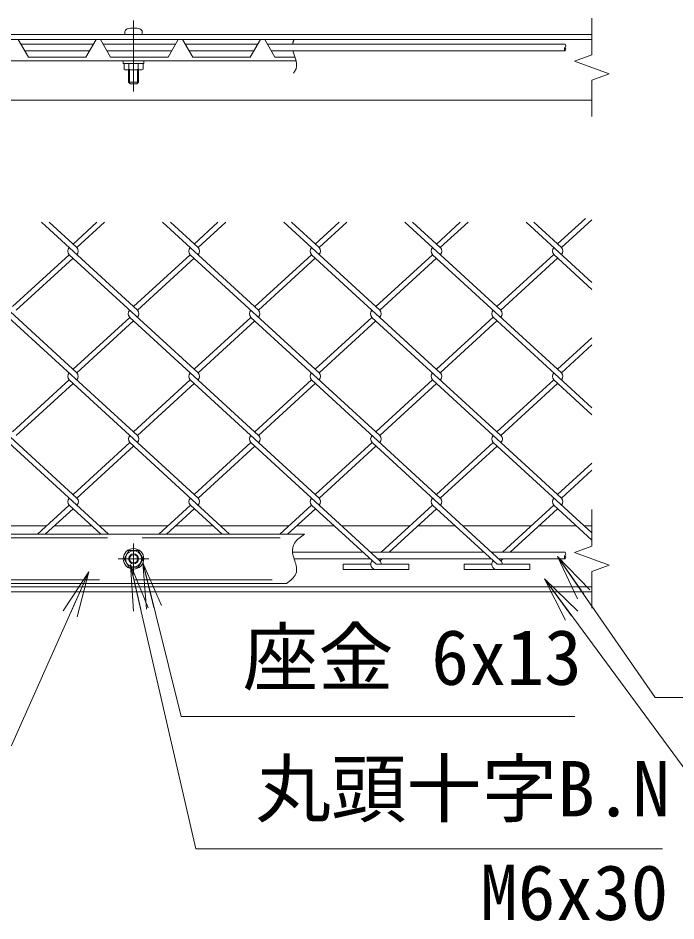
# Model space of a CAD drawing. Units: millimetres, scale not verified. Extents: x -14700 to 14700, y -10395 to 10395.
# Drawn here: x 1995 to 3997, y -795 to 1952 of the extents above; entities that cross this region are included whole.
import ezdxf
from ezdxf.enums import TextEntityAlignment as Align

# ---------------------------------------------------------------- set-up
doc = ezdxf.new("R2010")
doc.units = ezdxf.units.MM
doc.header["$LTSCALE"] = 70
doc.linetypes.add('DASHED', pattern=[7.5, 6, -1.5])
doc.linetypes.add('USER1', pattern=[50.8, 31.75, -6.35, 6.35, -6.35])
for name, color, linetype, lineweight in [('0-0_D-STR-TXT', 7, 'Continuous', 9), ('0-1_D-STR1', 1, 'Continuous', 18), ('0-2_D-BMK', 2, 'USER1', 13), ('0-3_D-STR3', 3, 'Continuous', 13), ('0-8_D-STR-DIM', 7, 'Continuous', 9), ('0-9_0', 7, 'Continuous', 9), ('0-A_D-STR2', 7, 'Continuous', 9)]:
    doc.layers.add(name, color=color, linetype=linetype, lineweight=lineweight)
doc.styles.add('ＭＳ ゴシック', font='')
doc.styles.get('ＭＳ ゴシック').set_extended_font_data('MS Gothic')

# ---------------------------------------------------------------- blocks, each defined once
blk = doc.blocks.new('_Open')
at = {"layer": '0-9_0'}
blk.add_line((-70, 11.67), (0, 0), dxfattribs=at)
blk.add_lwpolyline([(-70, -11.67), (0, 0), (-70, 0)], dxfattribs=at)

msp = doc.modelspace()

# ---------------------------------------------------------------- linework, layer by layer
at = {"layer": '0-0_D-STR-TXT'}
for points in [[(4527.61, -115.22), (3934.12, -115.22), (3637.55, 312.1)], [(3956.51, -575.45), (2536.4, -575.45), (2337.53, 287.06)], [(3688.82, -172.77), (2490.79, -172.77), (2375.16, 292.72)], [(222.11, -261.23), (1975.34, -261.23), (2209.72, 265.55)], [(5197.08, -460.86), (4118.09, -460.86), (3597.67, 244.58)]]:
    msp.add_lwpolyline(points, dxfattribs=at)
at = {"layer": '0-1_D-STR1'}
for p, q in [((3740.99, 1902.12), (1574.32, 1902.12)), ((3740.99, 1887.12), (1574.32, 1887.12)), ((1574.32, 1702.12), (3740.99, 1702.12)), ((2081.53, 406.68), (1874.68, 406.68)), ((2219.63, 406.68), (2105.15, 406.68)), ((2450.16, 406.68), (2243.31, 406.68)), ((2588.27, 406.68), (2473.79, 406.68)), ((2818.74, 406.68), (2611.36, 406.68)), ((2956.91, 406.68), (2842.43, 406.68)), ((3187.38, 406.68), (2980, 406.68)), ((3325.55, 406.68), (3211.07, 406.68)), ((3556.02, 406.68), (3349.23, 406.68)), ((3694.19, 406.68), (3579.7, 406.68)), ((3740.99, 406.68), (3717.87, 406.68)), ((1574.32, 221.68), (3740.99, 221.68)), ((1574.32, 206.68), (3740.99, 206.68))]:
    msp.add_line(p, q, dxfattribs=at)
at = {"layer": '0-2_D-BMK'}
for p, q in [((2346.44, 1944.73), (2346.44, 1729.02)), ((2346.44, 259.8), (2346.44, 353.55)), ((2393.32, 306.68), (2299.57, 306.68))]:
    msp.add_line(p, q, dxfattribs=at)
at = {"layer": '0-3_D-STR3'}
for p, q in [((2320.19, 1909.76), (2320.19, 1902.12)), ((2320.19, 1902.12), (2372.69, 1902.12)), ((2372.69, 1909.76), (2372.69, 1902.12)), ((2026.54, 1833.62), (1995.65, 1887.12)), ((2004.04, 1872.6), (2224.04, 1872.6)), ((2276.54, 1833.62), (2245.65, 1887.12)), ((2254.04, 1872.6), (2474.04, 1872.6)), ((2451.54, 1833.62), (2482.43, 1887.12)), ((2526.54, 1833.62), (2495.65, 1887.12)), ((2504.04, 1872.6), (2724.04, 1872.6)), ((2701.54, 1833.62), (2732.43, 1887.12)), ((2776.54, 1833.62), (2745.65, 1887.12)), ((2754.04, 1872.6), (3659.42, 1872.6)), ((2015.59, 1852.6), (2212.5, 1852.6)), ((2265.59, 1852.6), (2462.5, 1852.6)), ((2515.59, 1852.6), (2712.5, 1852.6)), ((2765.59, 1852.6), (3659.42, 1852.6)), ((1837.7, 1822.12), (2841.04, 1822.12)), ((2276.54, 1833.62), (2451.54, 1833.62)), ((2315.19, 1822.12), (2315.19, 1814.12)), ((2315.19, 1814.12), (2377.69, 1814.12)), ((2317.58, 1814.12), (2317.58, 1796.64)), ((2375.31, 1814.12), (2317.58, 1814.12)), ((2332.01, 1814.12), (2332.01, 1796.64)), ((2360.88, 1814.12), (2360.88, 1796.64)), ((2375.31, 1814.12), (2375.31, 1796.64)), ((2377.69, 1822.12), (2377.69, 1814.12)), ((2526.54, 1833.62), (2701.54, 1833.62)), ((2776.54, 1833.62), (2837.74, 1833.62)), ((2321.94, 1794.12), (2317.58, 1796.64)), ((2370.94, 1794.12), (2321.94, 1794.12)), ((2331.44, 1794.12), (2331.44, 1757.12)), ((2334.44, 1794.12), (2334.44, 1754.12)), ((2358.44, 1794.12), (2358.44, 1754.12)), ((2361.44, 1794.12), (2361.44, 1757.12)), ((2370.94, 1794.12), (2375.31, 1796.64)), ((2331.44, 1757.12), (2336.44, 1752.12)), ((2361.44, 1757.12), (2331.44, 1757.12)), ((2356.44, 1752.12), (2336.44, 1752.12)), ((2361.44, 1757.12), (2356.44, 1752.12)), ((1863.6, 381.68), (2866.94, 381.68)), ((2332.01, 331.68), (2317.58, 306.68)), ((2360.88, 331.68), (2332.01, 331.68)), ((2375.31, 306.68), (2360.88, 331.68)), ((2360.88, 281.68), (2375.31, 306.68)), ((2830.25, 326.68), (3044.21, 326.68)), ((2834.94, 306.68), (3066.04, 306.68)), ((3067.3, 326.68), (3412.85, 326.68)), ((3089.13, 306.68), (3434.68, 306.68)), ((3436.54, 326.68), (3659.42, 326.68)), ((3458.36, 306.68), (3659.42, 306.68)), ((1808.28, 231.68), (2811.62, 231.68))]:
    msp.add_line(p, q, dxfattribs=at)
at = {"layer": '0-3_D-STR3', "linetype": 'DASHED'}
for p, q in [((1847.37, 370.18), (2850.71, 370.18)), ((1822.94, 243.18), (2826.28, 243.18))]:
    msp.add_line(p, q, dxfattribs=at)
at = {"layer": '0-3_D-STR3'}
for points in [[(2026.54, 1833.62), (2201.54, 1833.62), (2232.43, 1887.12)], [(2317.58, 306.68), (2332.01, 281.68), (2360.88, 281.68)]]:
    msp.add_lwpolyline(points, dxfattribs=at)
for radius in [31.25, 24.5, 15, 12.29]:
    msp.add_circle((2346.44, 306.68), radius, dxfattribs=at)
for centre, radius, start, end in [((2329.69, 1909.76), 9.5, 106.07286, 180), ((2346.44, 1851.62), 70, 73.92714, 106.07286), ((2363.19, 1909.76), 9.5, 0, 73.92714), ((2324.79, 1807.19), 12.78, 235.61585, 304.38415), ((2346.44, 1842.18), 47.77, 252.4121, 287.5879), ((2368.09, 1807.19), 12.78, 235.61586, 304.38415)]:
    msp.add_arc(centre, radius, start, end, dxfattribs=at)
at = {"layer": '0-8_D-STR-DIM'}
for p, q in [((3740.99, 1840.6), (3740.99, 1952.12)), ((3740.99, 1652.12), (3740.99, 1763.64)), ((3740.99, 345.16), (3740.99, 456.68)), ((3740.99, 156.68), (3740.99, 268.2))]:
    msp.add_line(p, q, dxfattribs=at)
for points in [[(2835.16, 1887.12), (2834.57, 1885.89), (2834.02, 1884.63), (2833.49, 1883.35), (2833.01, 1882.06), (2832.56, 1880.74), (2832.15, 1879.41), (2831.78, 1878.07), (2831.44, 1876.71), (2831.15, 1875.35), (2830.89, 1873.98), (2830.66, 1872.6)], [(2831.74, 1852.6), (2832.52, 1849.59), (2833.4, 1846.6), (2834.35, 1843.61), (2835.35, 1840.62), (2836.38, 1837.61), (2837.41, 1834.59), (2838.42, 1831.53), (2839.38, 1828.43), (2840.26, 1825.29), (2841.04, 1822.11), (2841.71, 1818.9), (2842.22, 1815.68), (2842.56, 1812.48), (2842.7, 1809.31), (2842.62, 1806.2), (2842.3, 1803.17), (2841.7, 1800.24), (2840.82, 1797.41), (2839.67, 1794.69), (2838.27, 1792.07), (2836.64, 1789.54), (2834.81, 1787.09), (2832.79, 1784.71)], [(3740.99, 1840.6), (3688.13, 1821.36), (3793.84, 1782.88), (3740.99, 1763.64)], [(2866.94, 381.68), (2862.54, 378.75), (2858.2, 375.78), (2853.98, 372.72), (2849.93, 369.54), (2846.11, 366.18), (2842.58, 362.6), (2839.4, 358.77), (2836.63, 354.64), (2834.32, 350.16), (2832.5, 345.39), (2831.19, 340.4), (2830.4, 335.3), (2830.12, 330.19), (2830.39, 325.16), (2831.13, 320.23), (2832.26, 315.37), (2833.67, 310.56), (2835.25, 305.75), (2836.91, 300.9), (2838.54, 295.99), (2840.03, 290.98), (2841.28, 285.86), (2842.19, 280.68), (2842.66, 275.55), (2842.59, 270.53), (2841.86, 265.73), (2840.41, 261.2), (2838.28, 256.93), (2835.57, 252.89), (2832.35, 249.05), (2828.71, 245.38), (2824.73, 241.84), (2820.5, 238.4), (2816.1, 235.02), (2811.62, 231.68)], [(3740.99, 345.16), (3688.13, 325.92), (3793.84, 287.44), (3740.99, 268.2)]]:
    msp.add_lwpolyline(points, dxfattribs=at)
for centre, start, end in [((3654.39, 1867.6), 315.18146, 44.81854), ((3664.46, 1857.6), 135.18146, 224.81854), ((3654.39, 1857.6), 315.18146, 44.81854), ((3664.46, 311.68), 135.18146, 224.81854), ((3654.39, 321.68), 315.18146, 44.81854), ((3654.39, 311.68), 315.18146, 44.81854)]:
    msp.add_arc(centre, 7.09, start, end, dxfattribs=at)
at = {"layer": '0-A_D-STR2'}
for p, q in [((2358.29, 1063.18), (2065.99, 1331.02)), ((2173.97, 1253.78), (2089.67, 1331.02)), ((2234.58, 1331.02), (2162.12, 1264.63)), ((2258.26, 1331.02), (2173.97, 1253.78)), ((2726.92, 1063.18), (2434.63, 1331.02)), ((2542.6, 1253.78), (2458.31, 1331.02)), ((2603.22, 1331.02), (2530.76, 1264.63)), ((2626.9, 1331.02), (2542.6, 1253.78)), ((3095.56, 1063.18), (2803.26, 1331.02)), ((2911.24, 1253.78), (2826.95, 1331.02)), ((2971.86, 1331.02), (2899.4, 1264.63)), ((2995.54, 1331.02), (2911.24, 1253.78)), ((3464.17, 1063.21), (3171.9, 1331.02)), ((3279.88, 1253.78), (3195.59, 1331.02)), ((3340.49, 1331.02), (3268.04, 1264.63)), ((3364.18, 1331.02), (3279.88, 1253.78)), ((3740.96, 1147.92), (3541.13, 1331.02)), ((3648.79, 1254.08), (3564.82, 1331.02)), ((3721.36, 1342.28), (3636.95, 1264.93)), ((3740.96, 1338.54), (3648.79, 1254.08)), ((2173.97, 872.58), (1781.64, 1232.08)), ((2150.28, 1232.08), (1977.8, 1074.03)), ((2162.12, 1221.23), (1989.65, 1063.18)), ((2542.6, 872.58), (2150.28, 1232.08)), ((2518.92, 1232.08), (2346.44, 1074.03)), ((2530.76, 1221.23), (2358.28, 1063.18)), ((2911.24, 872.58), (2518.92, 1232.08)), ((2887.56, 1232.08), (2715.08, 1074.03)), ((2899.4, 1221.23), (2726.92, 1063.18)), ((3279.85, 872.61), (2887.56, 1232.08)), ((3256.2, 1232.08), (3083.72, 1074.03)), ((3268.04, 1221.23), (3095.56, 1063.18)), ((3648.49, 872.61), (3256.2, 1232.08)), ((3625.1, 1232.38), (3452.33, 1074.06)), ((3636.95, 1221.53), (3464.17, 1063.21)), ((3740.96, 1126.21), (3625.1, 1232.38)), ((2358.29, 681.98), (1965.96, 1041.48)), ((2334.6, 1041.48), (2162.12, 883.43)), ((2346.44, 1030.63), (2173.97, 872.58)), ((2726.92, 681.98), (2334.6, 1041.48)), ((2703.24, 1041.48), (2531.79, 884.38)), ((2715.08, 1030.63), (2542.6, 872.58)), ((3095.53, 682.01), (2703.24, 1041.48)), ((3071.88, 1041.48), (2899.4, 883.43)), ((3083.72, 1030.63), (2911.24, 872.58)), ((3464.17, 682.01), (3071.88, 1041.48)), ((3440.49, 1041.51), (3268.01, 883.46)), ((3452.33, 1030.66), (3279.85, 872.61)), ((3740.96, 766.18), (3440.49, 1041.51)), ((3740.96, 979.04), (3636.65, 883.46)), ((3740.96, 957.34), (3648.49, 872.61)), ((2173.97, 491.38), (1781.64, 850.88)), ((2150.28, 850.88), (1977.8, 692.83)), ((2162.12, 840.03), (1989.65, 681.98)), ((2542.57, 491.41), (2150.28, 850.88)), ((2518.92, 850.88), (2346.44, 692.83)), ((2530.76, 840.03), (2358.29, 681.98)), ((2911.21, 491.41), (2518.92, 850.88)), ((2887.56, 850.88), (2715.08, 692.83)), ((2899.4, 840.03), (2726.92, 681.98)), ((3279.85, 491.41), (2887.56, 850.88)), ((3256.17, 850.91), (3084.72, 693.81)), ((3268.01, 840.06), (3095.53, 682.01)), ((3648.49, 491.41), (3256.17, 850.91)), ((3625.1, 851.18), (3452.33, 692.86)), ((3636.95, 840.33), (3464.17, 682.01)), ((3740.96, 745.02), (3625.1, 851.18)), ((2270.6, 381.68), (1966.26, 660.55)), ((2334.6, 660.28), (2162.12, 502.23)), ((2638.64, 381.68), (2334.6, 660.28)), ((2703.24, 660.28), (2530.76, 502.23)), ((3095.53, 300.81), (2703.24, 660.28)), ((3072.15, 660.58), (2899.37, 502.26)), ((3464.47, 301.08), (3072.15, 660.58)), ((3440.78, 660.58), (3268.01, 502.26)), ((3740.96, 385.52), (3440.78, 660.58)), ((2346.44, 649.43), (2173.97, 491.38)), ((2715.08, 649.43), (2542.6, 491.38)), ((3083.99, 649.73), (2911.21, 491.41)), ((3452.63, 649.73), (3279.85, 491.41)), ((3740.96, 597.84), (3636.65, 502.26)), ((3740.96, 576.14), (3648.49, 491.41)), ((2150.55, 469.98), (2054.18, 381.68)), ((2246.91, 381.68), (2150.55, 469.98)), ((2519.19, 469.98), (2422.82, 381.68)), ((2615.55, 381.68), (2519.19, 469.98)), ((2887.83, 469.98), (2791.46, 381.68)), ((3084.26, 289.98), (2887.83, 469.98)), ((3256.47, 469.98), (3100.08, 326.68)), ((3452.63, 290.23), (3256.47, 469.98)), ((3625.1, 469.98), (3468.72, 326.68)), ((3740.96, 363.82), (3625.1, 469.98)), ((2162.39, 459.13), (2077.87, 381.68)), ((2531.03, 459.13), (2446.51, 381.68)), ((2899.67, 459.13), (2815.14, 381.68)), ((3268.31, 459.13), (3123.76, 326.68)), ((3636.95, 459.13), (3492.4, 326.68)), ((3101.94, 306.68), (3095.53, 300.81)), ((3470.57, 306.68), (3464.47, 301.08)), ((2984.26, 289.98), (3068.2, 289.98)), ((2984.26, 289.98), (2984.26, 273.98)), ((3352.63, 290.23), (3436.57, 290.23)), ((3352.63, 290.23), (3352.63, 274.23)), ((3452.63, 290.23), (3552.63, 290.23)), ((3552.63, 290.23), (3552.63, 274.23)), ((2984.26, 273.98), (3184.26, 273.98)), ((3352.63, 274.23), (3552.63, 274.23))]:
    msp.add_line(p, q, dxfattribs=at)
msp.add_lwpolyline([(3084.26, 289.98), (3184.26, 289.98), (3184.26, 273.98)], dxfattribs=at)
for centre, start, end in [((2162.12, 1242.93), 137.5, 222.5), ((2162.12, 1242.93), 317.5, 42.5), ((2530.76, 1242.93), 137.5, 222.5), ((2530.76, 1242.93), 317.5, 42.5), ((2899.67, 1243.23), 137.5, 222.5), ((2899.67, 1243.23), 317.5, 42.5), ((3268.31, 1243.23), 137.5, 222.5), ((3268.31, 1243.23), 317.5, 42.5), ((3636.95, 1243.23), 137.5, 222.5), ((3636.95, 1243.23), 317.5, 42.5), ((2346.41, 1052.36), 137.5, 222.5), ((2346.41, 1052.36), 317.5, 42.5), ((2715.05, 1052.36), 137.5, 222.5), ((2715.05, 1052.36), 317.5, 42.5), ((3083.69, 1052.36), 137.5, 222.5), ((3083.69, 1052.36), 317.5, 42.5), ((3452.33, 1052.36), 137.5, 222.5), ((3452.33, 1052.36), 317.5, 42.5), ((2162.12, 861.73), 137.5, 222.5), ((2162.12, 861.73), 317.5, 42.5), ((2530.76, 861.73), 137.5, 222.5), ((2530.76, 861.73), 317.5, 42.5), ((2899.67, 862.03), 137.5, 222.5), ((2899.67, 862.03), 317.5, 42.5), ((3268.31, 862.03), 137.5, 222.5), ((3268.31, 862.03), 317.5, 42.5), ((3636.95, 862.03), 137.5, 222.5), ((3636.95, 862.03), 317.5, 42.5), ((2346.71, 671.43), 137.5, 222.5), ((2346.71, 671.43), 317.5, 42.5), ((2715.35, 671.43), 137.5, 222.5), ((2715.35, 671.43), 317.5, 42.5), ((3083.99, 671.43), 137.5, 222.5), ((3083.99, 671.43), 317.5, 42.5), ((3452.63, 671.43), 137.5, 222.5), ((3452.63, 671.43), 317.5, 42.5), ((2162.39, 480.83), 137.5, 222.5), ((2162.39, 480.83), 317.5, 42.5), ((2531.03, 480.83), 137.5, 222.5), ((2531.03, 480.83), 317.5, 42.5), ((2899.67, 480.83), 137.5, 222.5), ((2899.67, 480.83), 317.5, 42.5), ((3268.31, 480.83), 137.5, 222.5), ((3268.31, 480.83), 317.5, 42.5), ((3636.95, 480.83), 137.5, 222.5), ((3636.95, 480.83), 317.5, 42.5), ((3084.26, 289.98), 137.5, 275), ((3083.99, 290.23), 359.10095, 42.5), ((3452.63, 290.23), 137.5, 265), ((3452.63, 290.23), 0, 42.5)]:
    msp.add_arc(centre, 16.06, start, end, dxfattribs=at)

# ---------------------------------------------------------------- block references
at = {"layer": '0-0_D-STR-TXT', "xscale": 2, "yscale": 2}
for p, rotation in [((3636.41, 313.74), 124.7616), ((2210.53, 267.38), 66.01445), ((2337.08, 289.01), 102.98384), ((2374.68, 294.66), 103.95003), ((3596.48, 246.19), 126.41728)]:
    msp.add_blockref('_Open', p, dxfattribs=dict(at, rotation=rotation))

# ---------------------------------------------------------------- texts
at = {"layer": '0-0_D-STR-TXT', "style": 'ＭＳ ゴシック'}
for s, p in [('座金 6x13', (2678.79, -127.39)), ('丸頭十字B.N', (2717.3, -527.41)), ('M6x30', (3401.24, -842.87))]:
    msp.add_text(s, height=168.3, dxfattribs=at).set_placement(p, align=Align.BOTTOM_LEFT)

doc.saveas('drawing.dxf')
